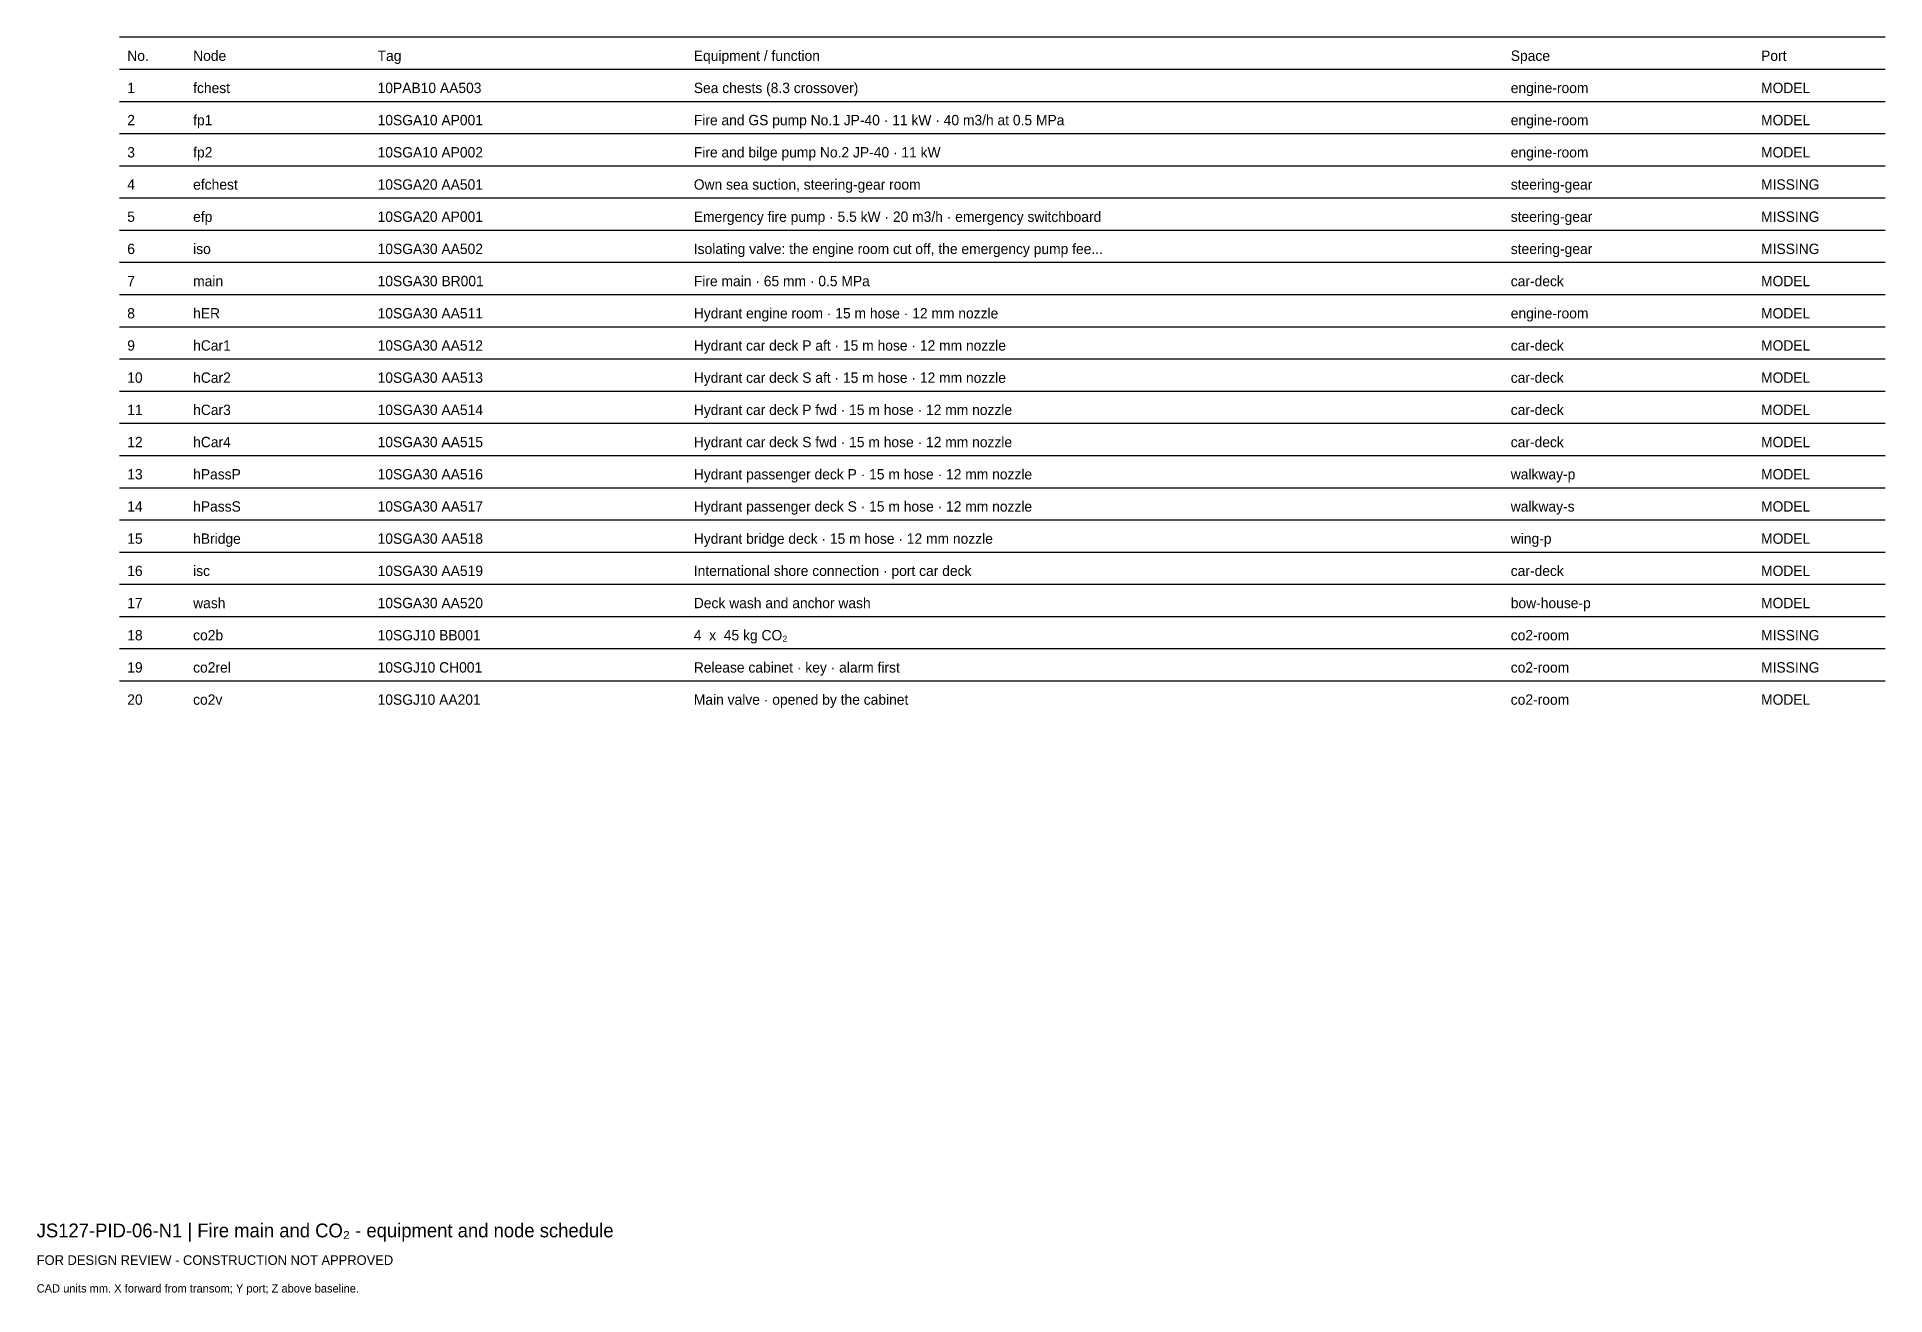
# Model space of a CAD drawing. Header units: millimetres. Extents: x 0 to 402, y -25 to 249.
import ezdxf

# ---------------------------------------------------------------- set-up
doc = ezdxf.new("R2010")
doc.units = ezdxf.units.MM
doc.layers.add('ANNOTATION', color=7, linetype='Continuous')
doc.layers.add('GEOMETRY', color=7, linetype='Continuous')

msp = doc.modelspace()

# ---------------------------------------------------------------- linework, layer by layer
at = {"layer": 'GEOMETRY'}
for p, q in [((18, 249), (402, 249)), ((18, 242), (402, 242)), ((18, 235), (402, 235)), ((18, 228), (402, 228)), ((18, 221), (402, 221)), ((18, 214), (402, 214)), ((18, 207), (402, 207)), ((18, 200), (402, 200)), ((18, 193), (402, 193)), ((18, 186), (402, 186)), ((18, 179), (402, 179)), ((18, 172), (402, 172)), ((18, 165), (402, 165)), ((18, 158), (402, 158)), ((18, 151), (402, 151)), ((18, 144), (402, 144)), ((18, 137), (402, 137)), ((18, 130), (402, 130)), ((18, 123), (402, 123)), ((18, 116), (402, 116)), ((18, 109), (402, 109))]:
    msp.add_line(p, q, dxfattribs=at)

# ---------------------------------------------------------------- texts
at = {"layer": 'ANNOTATION'}
for s, height, p in [('No.', 2.25, (19.7, 243.8)), ('Node', 2.25, (34.03, 243.8)), ('Tag', 2.25, (74.15, 243.8)), ('Equipment / function', 2.25, (142.92, 243.8)), ('Space', 2.25, (320.6, 243.8)), ('Port', 2.25, (375.04, 243.8)), ('1', 2.25, (19.7, 236.8)), ('fchest', 2.25, (34.03, 236.8)), ('10PAB10 AA503', 2.25, (74.15, 236.8)), ('Sea chests (8.3 crossover)', 2.25, (142.92, 236.8)), ('engine-room', 2.25, (320.6, 236.8)), ('MODEL', 2.25, (375.04, 236.8)), ('2', 2.25, (19.7, 229.8)), ('fp1', 2.25, (34.03, 229.8)), ('10SGA10 AP001', 2.25, (74.15, 229.8)), ('Fire and GS pump No.1 JP-40 · 11 kW · 40 m3/h at 0.5 MPa', 2.25, (142.92, 229.8)), ('engine-room', 2.25, (320.6, 229.8)), ('MODEL', 2.25, (375.04, 229.8)), ('fp2', 2.25, (34.03, 222.8)), ('Fire and bilge pump No.2 JP-40 · 11 kW', 2.25, (142.92, 222.8)), ('engine-room', 2.25, (320.6, 222.8)), ('3', 2.25, (19.7, 222.8)), ('10SGA10 AP002', 2.25, (74.15, 222.8)), ('MODEL', 2.25, (375.04, 222.8)), ('4', 2.25, (19.7, 215.8)), ('efchest', 2.25, (34.03, 215.8)), ('10SGA20 AA501', 2.25, (74.15, 215.8)), ('Own sea suction, steering-gear room', 2.25, (142.92, 215.8)), ('steering-gear', 2.25, (320.6, 215.8)), ('MISSING', 2.25, (375.04, 215.8)), ('5', 2.25, (19.7, 208.8)), ('efp', 2.25, (34.03, 208.8)), ('10SGA20 AP001', 2.25, (74.15, 208.8)), ('Emergency fire pump · 5.5 kW · 20 m3/h · emergency switchboard', 2.25, (142.92, 208.8)), ('steering-gear', 2.25, (320.6, 208.8)), ('MISSING', 2.25, (375.04, 208.8)), ('6', 2.25, (19.7, 201.8)), ('iso', 2.25, (34.03, 201.8)), ('10SGA30 AA502', 2.25, (74.15, 201.8)), ('Isolating valve: the engine room cut off, the emergency pump fee...', 2.25, (142.92, 201.8)), ('steering-gear', 2.25, (320.6, 201.8)), ('MISSING', 2.25, (375.04, 201.8)), ('7', 2.25, (19.7, 194.8)), ('main', 2.25, (34.03, 194.8)), ('10SGA30 BR001', 2.25, (74.15, 194.8)), ('Fire main · 65 mm · 0.5 MPa', 2.25, (142.92, 194.8)), ('car-deck', 2.25, (320.6, 194.8)), ('MODEL', 2.25, (375.04, 194.8)), ('8', 2.25, (19.7, 187.8)), ('hER', 2.25, (34.03, 187.8)), ('10SGA30 AA511', 2.25, (74.15, 187.8)), ('Hydrant engine room · 15 m hose · 12 mm nozzle', 2.25, (142.92, 187.8)), ('engine-room', 2.25, (320.6, 187.8)), ('MODEL', 2.25, (375.04, 187.8)), ('9', 2.25, (19.7, 180.8)), ('hCar1', 2.25, (34.03, 180.8)), ('10SGA30 AA512', 2.25, (74.15, 180.8)), ('Hydrant car deck P aft · 15 m hose · 12 mm nozzle', 2.25, (142.92, 180.8)), ('car-deck', 2.25, (320.6, 180.8)), ('MODEL', 2.25, (375.04, 180.8)), ('10', 2.25, (19.7, 173.8)), ('hCar2', 2.25, (34.03, 173.8)), ('10SGA30 AA513', 2.25, (74.15, 173.8)), ('Hydrant car deck S aft · 15 m hose · 12 mm nozzle', 2.25, (142.92, 173.8)), ('car-deck', 2.25, (320.6, 173.8)), ('MODEL', 2.25, (375.04, 173.8)), ('11', 2.25, (19.7, 166.8)), ('hCar3', 2.25, (34.03, 166.8)), ('10SGA30 AA514', 2.25, (74.15, 166.8)), ('Hydrant car deck P fwd · 15 m hose · 12 mm nozzle', 2.25, (142.92, 166.8)), ('car-deck', 2.25, (320.6, 166.8)), ('MODEL', 2.25, (375.04, 166.8)), ('12', 2.25, (19.7, 159.8)), ('hCar4', 2.25, (34.03, 159.8)), ('10SGA30 AA515', 2.25, (74.15, 159.8)), ('Hydrant car deck S fwd · 15 m hose · 12 mm nozzle', 2.25, (142.92, 159.8)), ('car-deck', 2.25, (320.6, 159.8)), ('MODEL', 2.25, (375.04, 159.8)), ('13', 2.25, (19.7, 152.8)), ('hPassP', 2.25, (34.03, 152.8)), ('10SGA30 AA516', 2.25, (74.15, 152.8)), ('Hydrant passenger deck P · 15 m hose · 12 mm nozzle', 2.25, (142.92, 152.8)), ('walkway-p', 2.25, (320.6, 152.8)), ('MODEL', 2.25, (375.04, 152.8)), ('14', 2.25, (19.7, 145.8)), ('hPassS', 2.25, (34.03, 145.8)), ('10SGA30 AA517', 2.25, (74.15, 145.8)), ('Hydrant passenger deck S · 15 m hose · 12 mm nozzle', 2.25, (142.92, 145.8)), ('walkway-s', 2.25, (320.6, 145.8)), ('MODEL', 2.25, (375.04, 145.8)), ('15', 2.25, (19.7, 138.8)), ('hBridge', 2.25, (34.03, 138.8)), ('10SGA30 AA518', 2.25, (74.15, 138.8)), ('Hydrant bridge deck · 15 m hose · 12 mm nozzle', 2.25, (142.92, 138.8)), ('wing-p', 2.25, (320.6, 138.8)), ('MODEL', 2.25, (375.04, 138.8)), ('16', 2.25, (19.7, 131.8)), ('isc', 2.25, (34.03, 131.8)), ('10SGA30 AA519', 2.25, (74.15, 131.8)), ('International shore connection · port car deck', 2.25, (142.92, 131.8)), ('car-deck', 2.25, (320.6, 131.8)), ('MODEL', 2.25, (375.04, 131.8)), ('17', 2.25, (19.7, 124.8)), ('wash', 2.25, (34.03, 124.8)), ('10SGA30 AA520', 2.25, (74.15, 124.8)), ('Deck wash and anchor wash', 2.25, (142.92, 124.8)), ('bow-house-p', 2.25, (320.6, 124.8)), ('MODEL', 2.25, (375.04, 124.8)), ('18', 2.25, (19.7, 117.8)), ('co2b', 2.25, (34.03, 117.8)), ('10SGJ10 BB001', 2.25, (74.15, 117.8)), ('4  x  45 kg CO₂', 2.25, (142.92, 117.8)), ('co2-room', 2.25, (320.6, 117.8)), ('MISSING', 2.25, (375.04, 117.8)), ('19', 2.25, (19.7, 110.8)), ('co2rel', 2.25, (34.03, 110.8)), ('10SGJ10 CH001', 2.25, (74.15, 110.8)), ('Release cabinet · key · alarm first', 2.25, (142.92, 110.8)), ('co2-room', 2.25, (320.6, 110.8)), ('MISSING', 2.25, (375.04, 110.8)), ('20', 2.25, (19.7, 103.8)), ('co2v', 2.25, (34.03, 103.8)), ('10SGJ10 AA201', 2.25, (74.15, 103.8)), ('Main valve · opened by the cabinet', 2.25, (142.92, 103.8)), ('co2-room', 2.25, (320.6, 103.8)), ('MODEL', 2.25, (375.04, 103.8)), ('JS127-PID-06-N1 | Fire main and CO₂ - equipment and node schedule', 3, (0, -12)), ('FOR DESIGN REVIEW - CONSTRUCTION NOT APPROVED', 2.1, (0, -18)), ('CAD units mm. X forward from transom; Y port; Z above baseline.', 1.8, (0, -24))]:
    msp.add_text(s, height=height, dxfattribs=at).set_placement(p)

doc.saveas('drawing.dxf')
